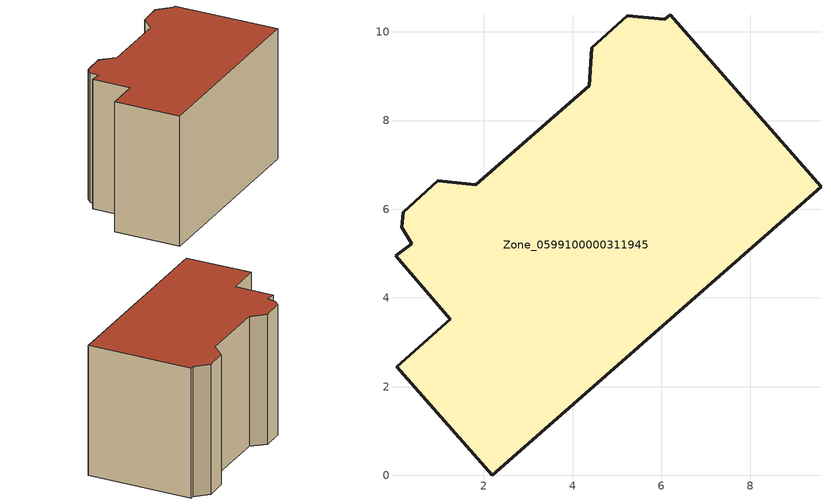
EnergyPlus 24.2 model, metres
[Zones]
Zone_0599100000311945
 floor ground (C_G): 4.37,8.79 4.43,9.64 5.23,10.36 6.08,10.29 6.2,10.39 9.6,6.51 2.19,0 0.03,2.45 1.24,3.52 0.01,4.95 0.38,5.22 0.15,5.59 0.18,5.93 0.96,6.64 1.81,6.55 z0
 wall outside (C_F): 9.6,6.51 6.2,10.39 6.08,10.29 5.23,10.36 4.43,9.64 4.37,8.79 1.81,6.55 0.96,6.64 0.18,5.93 0.15,5.59 0.38,5.22 0.01,4.95 1.24,3.52 0.03,2.45 2.19,0 9.6,6.51 z0:6.49
 roof outside (C_R): 0.38,5.22 0.01,4.95 1.24,3.52 0.03,2.45 2.19,0 9.6,6.51 6.2,10.39 6.08,10.29 5.23,10.36 4.43,9.64 4.37,8.79 1.81,6.55 0.96,6.64 0.18,5.93 0.15,5.59 z6.49
[BUILDING]
Pand.0599100000311945: North Axis=0; Terrain=City; Loads Convergence Tolerance Value=0.04; Temperature Convergence Tolerance Value=0.4; Solar Distribution=FullExterior; Maximum Number of Warmup Days=25; Minimum Number of Warmup Days=1
[Site:Location]
Rotterdam.The.Hague.AP_ZH_NLD Design_Conditions: Latitude=51.96; Longitude=4.45; Time Zone=1; Elevation=-4.5
[SITE:GROUNDTEMPERATURE:BUILDINGSURFACE]
18, 18, 18, 18, 18, 18, 18, 18, 18, 18, 18, 18
[MATERIAL] Thermal Absorptance=0.9; Solar Absorptance=0.7; Visible Absorptance=0.7
Name | Roughness | Thickness | Conductivity | Density | Specific Heat
G.TC.1946 | MediumSmooth | 0.15 | 1 | 540 | 1210
F.TC.1946 | Rough | 0.3 | 0.857143 | 1920 | 840
R.TC.1946 | MediumRough | 0.2 | 0.909091 | 1500 | 1000
[CONSTRUCTION]
C_G: G.TC.1946
C_F: F.TC.1946
C_R: R.TC.1946
[ZONE]
Zone_0599100000311945: Type=1; Multiplier=1; Ceiling Height=Autocalculate; Volume=Autocalculate; Floor Area=autocalculate; Part of Total Floor Area=Yes
[ZONEINFILTRATION:DESIGNFLOWRATE]
Infil_Zone_0599100000311945: Zone or ZoneList or Space or SpaceList=Zone_0599100000311945; Schedule=AlwaysOn; Design Flow Rate Calculation Method=Flow/Area; Flow Rate per Floor Area=0.003; Constant Term Coefficient=1; Temperature Term Coefficient=0; Velocity Term Coefficient=0; Velocity Squared Term Coefficient=0
[HVACTEMPLATE:ZONE:IDEALLOADSAIRSYSTEM]
Zone_0599100000311945: Maximum Heating Supply Air Temperature=50; Minimum Cooling Supply Air Temperature=13; Maximum Heating Supply Air Humidity Ratio=0.0156; Minimum Cooling Supply Air Humidity Ratio=0.0077; Heating Limit=NoLimit; Cooling Limit=NoLimit; Dehumidification Control Type=ConstantSensibleHeatRatio; Cooling Sensible Heat Ratio=0.7; Dehumidification Setpoint=60; Humidification Control Type=None; Humidification Setpoint=30; Outdoor Air Method=None; Outdoor Air Flow Rate per Person=0.00944; Outdoor Air Flow Rate per Zone Floor Area=0; Outdoor Air Flow Rate per Zone=0; Demand Controlled Ventilation Type=None; Outdoor Air Economizer Type=NoEconomizer; Heat Recovery Type=None; Sensible Heat Recovery Effectiveness=0.7; Latent Heat Recovery Effectiveness=0.65
[ZONECONTROL:THERMOSTAT]
ThermostatControl_Zone_0599100000311945: Zone or ZoneList=Zone_0599100000311945; Control Type Schedule=DualSetpointControlType; Control 1=Thermostat_Zone_0599100000311945; Temperature Difference Between Cutout And Setpoint=0
[THERMOSTATSETPOINT:DUALSETPOINT]
Thermostat_Zone_0599100000311945: Heating Setpoint Temperature Schedule=HeatingSetpoint_Zone_0599100000311945; Cooling Setpoint Temperature Schedule=CoolingSetpoint_Zone_0599100000311945
[SCHEDULE:COMPACT]
HeatingSetpoint_Zone_0599100000311945: Through: 12/31, For: AllDays, Until: 24:00, 21
CoolingSetpoint_Zone_0599100000311945: Through: 12/31, For: AllDays, Until: 24:00, 24
DualSetpointControlType: Through: 12/31, For: AllDays, Until: 24:00, 4
AlwaysOn: Through: 12/31, For: AllDays, Until: 24:00, 1
